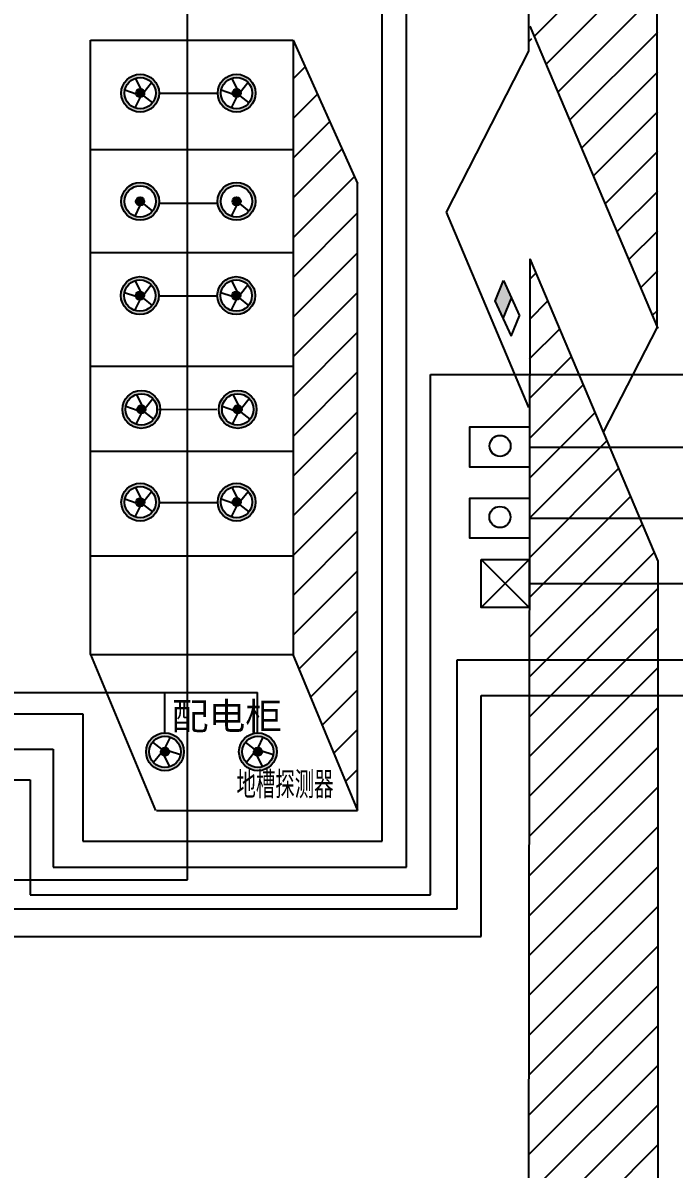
# Model space of a CAD drawing. Extents: x 62072 to 79005, y 47749 to 66939.
# Drawn here: x 65400 to 66848, y 62313 to 64862 of the extents above; entities that cross this region are included whole.
import ezdxf

# ---------------------------------------------------------------- set-up
doc = ezdxf.new("R2010")
doc.units = 0
doc.header["$LTSCALE"] = 1000
doc.header["$MEASUREMENT"] = 0
doc.layers.get('0').update_dxf_attribs({"linetype": 'CONTINUOUS'})
doc.styles.get("Standard").update_dxf_attribs({"font": 'GBENOR', "bigfont": 'GBCBIG'})
pattern_1 = [(45, (48560.98, 54368.89), (-44.19417, 44.19417), [])]

msp = doc.modelspace()

# ---------------------------------------------------------------- hatches: boundary and pattern name
h = msp.add_hatch()
h.set_pattern_fill('ANSI31', color=256, scale=500, style=0)
h.set_pattern_definition(pattern_1)
edge = h.paths.add_edge_path()
edge.add_line((66527.3, 66562.2), (66811.9, 65890.4))
edge.add_line((66524.7, 66562.2), (66524.7, 64799.2))
edge.add_line((66811.9, 65890.4), (66811.9, 64182.6))
edge.add_line((66527.3, 64854.5), (66811.9, 64182.6))
h = msp.add_hatch()
h.set_pattern_fill('ANSI31,_O', color=256, scale=500)
h.set_pattern_definition(pattern_1)
edge = h.paths.add_edge_path()
edge.add_line((66144.4, 63110.8), (66144.4, 64505))
edge.add_line((66001, 64823.3), (66144.4, 64505))
edge.add_line((66001, 64823.3), (66001, 63456.4))
edge.add_line((66000.7, 63457.2), (66144.4, 63110.8))
h = msp.add_hatch(color=256)
h.paths.add_polyline_path([(65703, 64705.7, 1), (65618.7, 64705.7, 1)])
h.paths.add_polyline_path([(65695.7, 64705.7, 1), (65625.9, 64705.7, 1)], flags=16)
h = msp.add_hatch(color=256)
h.paths.add_polyline_path([(65917.4, 64705.7, 1), (65833.1, 64705.7, 1)])
h.paths.add_polyline_path([(65910.2, 64705.7, 1), (65840.4, 64705.7, 1)], flags=16)
for points in [[(65651.6, 64705.7, 1), (65670.1, 64705.7, 1)], [(65866, 64705.7, 1), (65884.5, 64705.7, 1)], [(65651.4, 64465, 1), (65669.9, 64465, 1)], [(65865.9, 64465.1, 1), (65884.3, 64465.1, 1)], [(66468.7, 64289.3), (66450.1, 64243.4), (66467.8, 64204.3), (66486.4, 64250.1)], [(65650.9, 64255.5, 1), (65669.3, 64255.5, 1)], [(65865.3, 64255.5, 1), (65883.8, 64255.5, 1)], [(65654, 64002.4, 1), (65672.5, 64002.4, 1)], [(65868.5, 64002.4, 1), (65886.9, 64002.4, 1)], [(65651.7, 63796.1, 1), (65670.1, 63796.1, 1)], [(65866.1, 63796.2, 1), (65884.6, 63796.2, 1)], [(65725.3, 63241, 1), (65706.8, 63241, 1)], [(65931.8, 63241, 1), (65913.3, 63241, 1)]]:
    msp.add_hatch(color=256).paths.add_polyline_path(points)
h = msp.add_hatch(color=256)
h.paths.add_polyline_path([(65702.8, 64465, 1), (65618.5, 64465, 1)])
h.paths.add_polyline_path([(65695.6, 64465, 1), (65625.8, 64465, 1)], flags=16)
h = msp.add_hatch(color=256)
h.paths.add_polyline_path([(65917.2, 64465.1, 1), (65833, 64465.1, 1)])
h.paths.add_polyline_path([(65910, 64465.1, 1), (65840.2, 64465.1, 1)], flags=16)
h = msp.add_hatch()
h.set_pattern_fill('ANSI31', color=256, scale=500, style=0)
h.set_pattern_definition(pattern_1)
edge = h.paths.add_edge_path()
edge.add_line((66527.3, 64337), (66524.7, 62225.9))
edge.add_line((66527.3, 64337), (66811.9, 63665.1))
edge.add_line((66811.9, 63665.1), (66811.9, 61568.3))
edge.add_line((66527.3, 62240.1), (66811.9, 61568.3))
h = msp.add_hatch(color=256)
h.paths.add_polyline_path([(65702.2, 64255.5, 1), (65618, 64255.5, 1)])
h.paths.add_polyline_path([(65695, 64255.5, 1), (65625.2, 64255.5, 1)], flags=16)
h = msp.add_hatch(color=256)
h.paths.add_polyline_path([(65916.6, 64255.5, 1), (65832.4, 64255.5, 1)])
h.paths.add_polyline_path([(65909.4, 64255.5, 1), (65839.6, 64255.5, 1)], flags=16)
h = msp.add_hatch(color=256)
h.paths.add_polyline_path([(65705.4, 64002.4, 1), (65621.1, 64002.4, 1)])
h.paths.add_polyline_path([(65698.2, 64002.4, 1), (65628.4, 64002.4, 1)], flags=16)
h = msp.add_hatch(color=256)
h.paths.add_polyline_path([(65919.8, 64002.4, 1), (65835.6, 64002.4, 1)])
h.paths.add_polyline_path([(65912.6, 64002.4, 1), (65842.8, 64002.4, 1)], flags=16)
h = msp.add_hatch(color=256)
h.paths.add_polyline_path([(65703, 63796.1, 1), (65618.8, 63796.1, 1)])
h.paths.add_polyline_path([(65695.8, 63796.1, 1), (65626, 63796.1, 1)], flags=16)
h = msp.add_hatch(color=256)
h.paths.add_polyline_path([(65917.5, 63796.2, 1), (65833.2, 63796.2, 1)])
h.paths.add_polyline_path([(65910.2, 63796.2, 1), (65840.4, 63796.2, 1)], flags=16)
h = msp.add_hatch(color=256)
h.paths.add_polyline_path([(65758.2, 63241, 1), (65673.9, 63241, 1)])
h.paths.add_polyline_path([(65681.1, 63241, -1), (65750.9, 63241, -1)], flags=16)
h = msp.add_hatch(color=256)
h.paths.add_polyline_path([(65964.7, 63241, 1), (65880.5, 63241, 1)])
h.paths.add_polyline_path([(65887.7, 63241, -1), (65957.5, 63241, -1)], flags=16)

# ---------------------------------------------------------------- linework, layer by layer
for p, q in [((66524.7, 66562.2), (66524.7, 64799.2)), ((66524.7, 66562.2), (66524.7, 64799.2)), ((66810.4, 64185.2), (66811.9, 65890.1)), ((66527.3, 64854.5), (66811.9, 64182.6)), ((65550.3, 64823.3), (66001, 64823.3)), ((65550.3, 63457.2), (65550.3, 64823.3)), ((66001, 64823.3), (66144.4, 64505)), ((66001, 64823.3), (66001, 63456.4)), ((66524.7, 64799.2), (66341.1, 64441.4)), ((65663, 64714.7), (65650.6, 64739.1)), ((65877.5, 64714.7), (65865, 64739.1)), ((65669.6, 64708.5), (65686.2, 64729.7)), ((65884, 64708.6), (65900.6, 64729.7)), ((65651.9, 64703.5), (65626.5, 64712.1)), ((65660.5, 64696.5), (65648.8, 64673)), ((65668.1, 64700), (65688.1, 64684)), ((65866.3, 64703.5), (65840.9, 64712.1)), ((65874.9, 64696.5), (65863.2, 64673)), ((65882.5, 64700), (65902.6, 64684)), ((65550.3, 64580.2), (66001, 64580.2)), ((66144.4, 63110.8), (66144.4, 64505)), ((65667.9, 64459.3), (65688, 64443.3)), ((65882.3, 64459.3), (65902.4, 64443.3)), ((65660.3, 64455.8), (65648.7, 64432.3)), ((65874.8, 64455.8), (65863.1, 64432.3)), ((66341.1, 64441.4), (66524.7, 64006.9)), ((65550.3, 64351.7), (66001, 64351.7)), ((66527.3, 64337), (66524.7, 62225.9)), ((66527.3, 64337), (66811.9, 63665.1)), ((65662.3, 64264.4), (65649.9, 64288.8)), ((65668.9, 64258.3), (65685.4, 64279.4)), ((65876.7, 64264.4), (65864.3, 64288.8)), ((65883.3, 64258.3), (65899.9, 64279.4)), ((66450.1, 64243.4), (66468.7, 64289.3)), ((66468.7, 64289.3), (66504.3, 64210.7)), ((65651.1, 64253.2), (65625.8, 64261.8)), ((65865.6, 64253.3), (65840.2, 64261.8)), ((65659.7, 64246.2), (65648.1, 64222.7)), ((65667.3, 64249.7), (65687.4, 64233.7)), ((65874.2, 64246.2), (65862.5, 64222.7)), ((65881.7, 64249.7), (65901.8, 64233.7)), ((66450, 64243.5), (66485.7, 64165)), ((66467.8, 64204.3), (66486.4, 64250.1)), ((66485.7, 64165), (66504.2, 64210.8)), ((66810.4, 64185.2), (66690.5, 63951.6)), ((65550.3, 64098.9), (66001, 64098.9)), ((65665.5, 64011.4), (65653, 64035.8)), ((65672.1, 64005.2), (65688.6, 64026.4)), ((65879.9, 64011.4), (65867.5, 64035.8)), ((65886.5, 64005.2), (65903, 64026.4)), ((65654.3, 64000.2), (65628.9, 64008.7)), ((65868.7, 64000.2), (65843.4, 64008.7)), ((65662.9, 63993.2), (65651.2, 63969.6)), ((65670.5, 63996.6), (65690.6, 63980.7)), ((65877.3, 63993.2), (65865.7, 63969.6)), ((65884.9, 63996.6), (65905, 63980.7)), ((65550.3, 63909.5), (66001, 63909.5)), ((65663.1, 63805.1), (65650.7, 63829.5)), ((65877.5, 63805.1), (65865.1, 63829.5)), ((65651.9, 63793.9), (65626.6, 63802.5)), ((65669.7, 63799), (65686.2, 63820.1)), ((65866.4, 63793.9), (65841, 63802.5)), ((65884.1, 63799), (65900.7, 63820.1)), ((65660.6, 63786.9), (65648.9, 63763.4)), ((65668.1, 63790.4), (65688.2, 63774.4)), ((65875, 63786.9), (65863.3, 63763.4)), ((65882.6, 63790.4), (65902.6, 63774.4)), ((65550.3, 63676.6), (66001, 63676.6)), ((66419.4, 63668.6), (66526.2, 63562)), ((66526.2, 63668.6), (66419.4, 63562)), ((66811.9, 63665.1), (66811.9, 61568.3)), ((65550.3, 63457.2), (65695, 63110.7)), ((65550.3, 63457.2), (66001, 63457.2)), ((66000.7, 63457.2), (66144.4, 63110.8)), ((66365.6, 62891.6), (66365.6, 63445.7)), ((66365.6, 63445.7), (68214.9, 63445.7)), ((66419.2, 62830), (66419.2, 63366)), ((66419.2, 63366), (68264.8, 63366)), ((65708.8, 63246.8), (65688.7, 63262.7)), ((65716.4, 63250.2), (65728, 63273.8)), ((65915.4, 63246.8), (65895.3, 63262.7)), ((65922.9, 63250.2), (65934.6, 63273.8)), ((65707.2, 63238.2), (65690.7, 63217)), ((65725, 63243.2), (65750.3, 63234.7)), ((65913.8, 63238.2), (65897.2, 63217)), ((65931.5, 63243.2), (65956.9, 63234.7)), ((65713.8, 63232.1), (65726.2, 63207.7)), ((65920.4, 63232.1), (65932.8, 63207.7)), ((65697.3, 63110.8), (66144.4, 63110.8)), ((63993, 62891.6), (66365.6, 62891.6)), ((64395.7, 62830), (66419.2, 62830))]:
    msp.add_line(p, q)
at = {"color": 1}
for p, q in [((65766.2, 63130.8), (65766.2, 65265.6)), ((65703, 64705.3), (65833.1, 64705.3)), ((65703, 64461), (65833.1, 64460.9)), ((65703, 64255), (65833.1, 64254.8)), ((65701.2, 64001.9), (65831.2, 64002.6)), ((65703, 63795.7), (65833.1, 63795.7)), ((63890.8, 63373.1), (65921.9, 63373.1)), ((65715.3, 63283.1), (65715.3, 63373.1)), ((65921.9, 63283.1), (65921.9, 63373.1)), ((65766.2, 62956), (65766.2, 63131.7)), ((65015.6, 62956), (65766.2, 62956))]:
    msp.add_line(p, q, dxfattribs=at)
at = {"color": 5}
for p, q in [((66199.4, 63042.3), (66199.4, 65039.9)), ((66526.2, 63615.3), (67368.1, 63615.3)), ((63679.2, 63325.8), (65533, 63325.8)), ((65533, 63325.8), (65533, 63042.3)), ((65533, 63042.3), (66199.4, 63042.3))]:
    msp.add_line(p, q, dxfattribs=at)
at = {"color": 2}
for p, q in [((66253.1, 62984.4), (66253.1, 65037.2)), ((66306.7, 62922.9), (66306.7, 64080)), ((66306.7, 64080), (67087.8, 64080)), ((66526.8, 63918.8), (67155.4, 63918.8)), ((66526.6, 63760.8), (67279.7, 63760.8)), ((63785.7, 63246.7), (65467.6, 63246.7)), ((65467.6, 63246.7), (65467.6, 62984.4)), ((63522.2, 63178.4), (65415.8, 63178.4)), ((65415.8, 63178.4), (65415.8, 62922.9)), ((65467.6, 62984.4), (66242.6, 62984.4)), ((66242.6, 62984.4), (66253.1, 62984.4)), ((65415.8, 62922.9), (66306.7, 62922.9))]:
    msp.add_line(p, q, dxfattribs=at)
for points in [[(66526.8, 63963.3), (66526.8, 63874.3), (66394.2, 63874.3), (66394.2, 63963.3)], [(66526.6, 63805.3), (66526.6, 63716.3), (66394, 63716.3), (66394, 63805.3)], [(66419.4, 63668.6), (66526.2, 63668.6), (66526.2, 63562), (66419.4, 63562)]]:
    msp.add_lwpolyline(points, close=True)
msp.add_lwpolyline([(66132.4, 63115, 0, 0, 0), (65873.6, 63115, 0, 0, 0), (65785.7, 63190.4, 13.3, 0, 0), (65747.8, 63223, 0, 0, 0)], format="xyseb")
for centre, radius in [((65660.8, 64705.7), 42.1), ((65660.8, 64705.7), 42.1), ((65660.8, 64705.7), 34.9), ((65875.3, 64705.7), 42.1), ((65875.3, 64705.7), 42.1), ((65875.3, 64705.7), 34.9), ((65660.8, 64705.7), 9.23), ((65875.3, 64705.7), 9.23), ((65660.7, 64465), 42.1), ((65660.7, 64465), 42.1), ((65660.7, 64465), 34.9), ((65875.1, 64465.1), 42.1), ((65875.1, 64465.1), 42.1), ((65875.1, 64465.1), 34.9), ((65660.7, 64465), 9.23), ((65875.1, 64465.1), 9.23), ((65660.1, 64255.5), 42.1), ((65660.1, 64255.5), 42.1), ((65660.1, 64255.5), 34.9), ((65874.5, 64255.5), 42.1), ((65874.5, 64255.5), 42.1), ((65874.5, 64255.5), 34.9), ((65660.1, 64255.5), 9.23), ((65874.5, 64255.5), 9.23), ((65663.3, 64002.4), 42.1), ((65663.3, 64002.4), 42.1), ((65663.3, 64002.4), 34.9), ((65877.7, 64002.4), 42.1), ((65877.7, 64002.4), 42.1), ((65877.7, 64002.4), 34.9), ((65663.3, 64002.4), 9.23), ((65877.7, 64002.4), 9.23), ((66461.3, 63921.2), 23.4), ((65660.9, 63796.1), 42.1), ((65660.9, 63796.1), 42.1), ((65660.9, 63796.1), 34.9), ((65875.3, 63796.2), 42.1), ((65875.3, 63796.2), 42.1), ((65875.3, 63796.2), 34.9), ((65660.9, 63796.1), 9.23), ((65875.3, 63796.2), 9.23), ((66461, 63763.1), 23.4), ((65716, 63241), 42.1), ((65716, 63241), 42.1), ((65716, 63241), 34.9), ((65922.6, 63241), 42.1), ((65922.6, 63241), 42.1), ((65922.6, 63241), 34.9), ((65716, 63241), 9.23), ((65922.6, 63241), 9.23)]:
    msp.add_circle(centre, radius)

# ---------------------------------------------------------------- texts
at = {"char_height": 60, "width": 275.596, "attachment_point": 1}
for s, insert in [('{\\f\uffbfﾬￌ￥_GB2312|b0|i0|c134|p49;配电柜}', (65731, 63350.4)), ('地槽探测器', (65874.9, 63197.6))]:
    msp.add_mtext(s, dxfattribs=dict(at, insert=insert))

doc.saveas('drawing.dxf')
